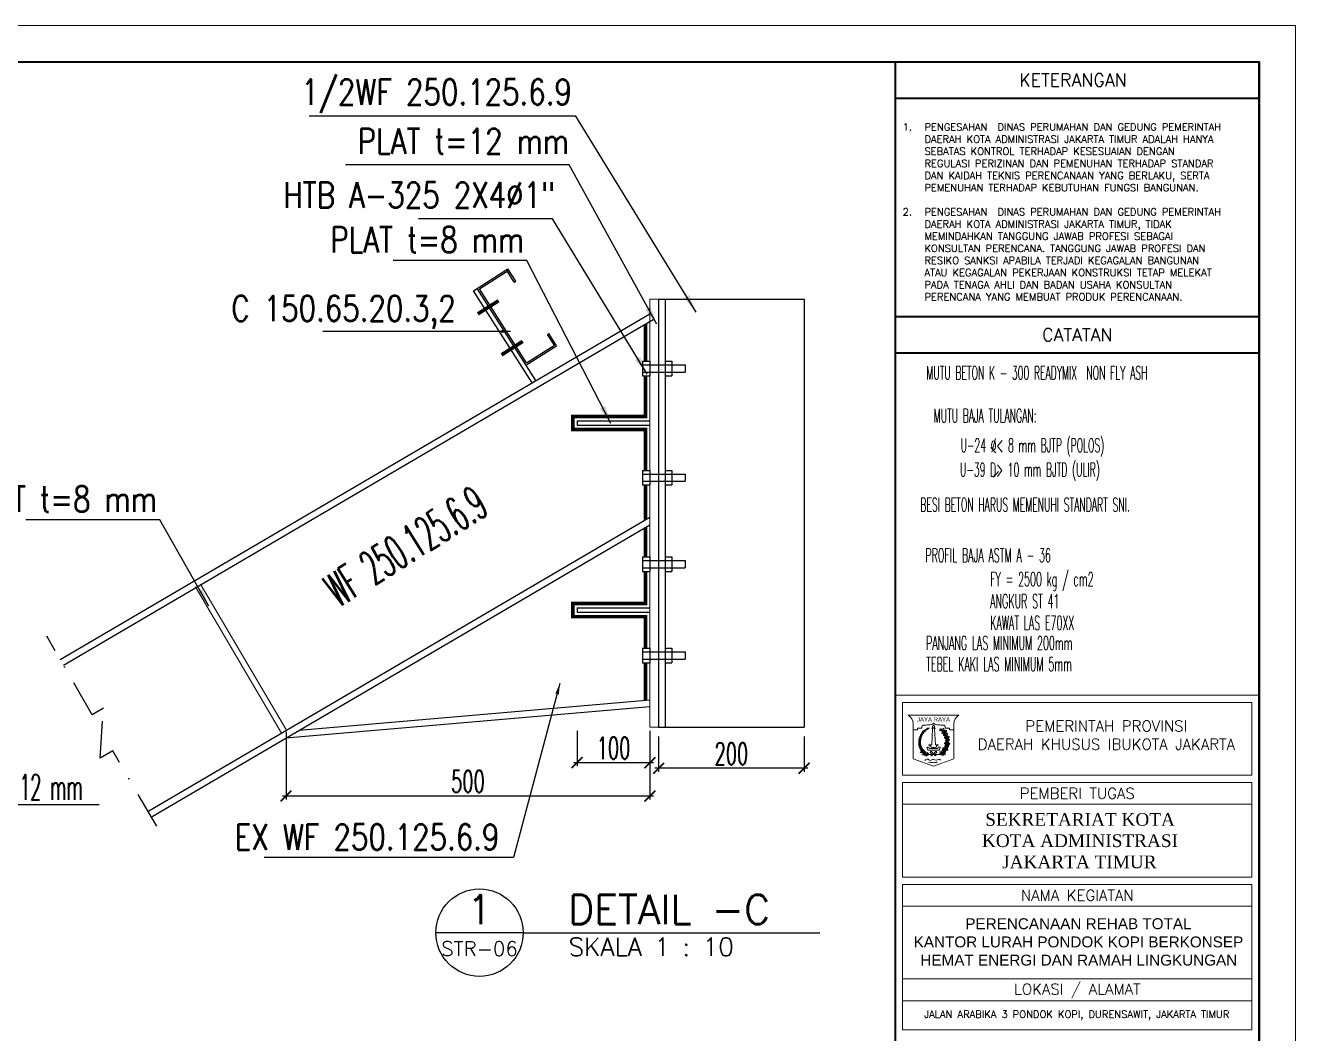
# Model space of a CAD drawing. Header units: inches. Extents: x 266054 to 836293, y -258454 to -102650.
# Drawn here: x 425023 to 442477, y -244784 to -230934 of the extents above; entities that cross this region are included whole.
import ezdxf
from ezdxf.enums import TextEntityAlignment as Align

# ---------------------------------------------------------------- set-up
doc = ezdxf.new("R2010")
doc.units = ezdxf.units.IN
doc.header["$LTSCALE"] = 800
doc.header["$MEASUREMENT"] = 0
doc.linetypes.add('DASHDOT2', pattern=[12.7, 6.35, -3.175, 0, -3.175])
for name, color, linetype in [('01. WF', 3, 'Continuous'), ('04. BAUT', 4, 'Continuous'), ('06. PLAT', 5, 'Continuous'), ('HAT', 8, 'Continuous'), ('LOGO', 7, 'Continuous'), ('TEXT', 4, 'Continuous'), ('WF', 3, 'Continuous')]:
    doc.layers.add(name, color=color, linetype=linetype)
for name, color, linetype, lineweight in [('02. DIM', 251, 'Continuous', 5), ('ars', 11, 'Continuous', 0), ('arsir', 8, 'Continuous', 0), ('BAJA', 3, 'Continuous', 9), ('BESI', 1, 'Continuous', 13), ('GRS KOP', 1, 'Continuous', 35), ('hacht', 8, 'Continuous', 5), ('kop', 7, 'Continuous', 20), ('NOT', 7, 'Continuous', 15)]:
    doc.layers.add(name, color=color, linetype=linetype, lineweight=lineweight)
doc.styles.add('BARU', font='arial.ttf')
doc.styles.add('DICK STYLE 100', font='romans.shx', dxfattribs={"width": 0.6, "height": 300})
doc.styles.add('rm', font='romans.shx', dxfattribs={"width": 0.6, "height": 250})
doc.styles.add('ROMANS', font='romans.shx', dxfattribs={"width": 0.8, "height": 0.25})
doc.styles.add('S', font='SIMPLEX', dxfattribs={"width": 1.1})
doc.styles.get("Standard").update_dxf_attribs({"font": 'romans.shx'})
doc.styles.add('TX BR', font='romans.shx', dxfattribs={"width": 0.5, "height": 350})
doc.dimstyles.new('10', dxfattribs={"dimtxt": 300, "dimasz": 150, "dimexe": 50, "dimexo": 50, "dimgap": 50, "dimtad": 1, "dimdec": 0, "dimlfac": 0.1, "dimrnd": 1, "dimtxsty": 'DICK STYLE 100', "dimblk": 'ARCHTICK', "dimcen": 100, "dimdle": 50, "dimclrd": 18, "dimclre": 18, "dimclrt": 7, "dimadec": 0, "dimazin": 2, "dimtfac": 1, "dimtdec": 0, "dimtix": 1, "dimtmove": 0, "dimatfit": 3, "dimfxl": 0, "dimarcsym": 0})
doc.dimstyles.new('100 A', dxfattribs={"dimtxt": 250, "dimasz": 150, "dimexe": 50, "dimexo": 50, "dimgap": 50, "dimtad": 1, "dimdec": 0, "dimrnd": 1, "dimtxsty": 'DICK STYLE 100', "dimblk": 'ARCHTICK', "dimcen": 100, "dimdle": 50, "dimclrd": 18, "dimclre": 18, "dimclrt": 7, "dimadec": 0, "dimazin": 2, "dimtfac": 1, "dimtdec": 0, "dimtix": 1, "dimtmove": 0, "dimatfit": 3, "dimfxl": 0, "dimarcsym": 0})
doc.dimstyles.new('10A', dxfattribs={"dimtxt": 350, "dimasz": 125, "dimexe": 100, "dimexo": 50, "dimgap": 100, "dimtad": 1, "dimdec": 0, "dimlfac": 0.1, "dimzin": 0, "dimdsep": 46, "dimtxsty": 'TX BR', "dimblk1": 'ARCHTICK', "dimblk2": 'ARCHTICK', "dimsah": 1, "dimcen": 0.09, "dimclrd": 8, "dimclre": 8, "dimclrt": 3, "dimadec": 0, "dimazin": 0, "dimtfac": 1, "dimtdec": 0, "dimtix": 1, "dimtmove": 2, "dimatfit": 3, "dimfxl": 0, "dimtolj": 1, "dimtzin": 0, "dimarcsym": 0})
doc.dimstyles.new('Copy of 100', dxfattribs={"dimtxt": 200, "dimasz": 100, "dimexe": 50, "dimexo": 100, "dimgap": 50, "dimtad": 1, "dimdec": 0, "dimzin": 0, "dimdsep": 46, "dimtxsty": 'rm', "dimblk": 'ARCHTICK', "dimcen": 0.09, "dimclrd": 16, "dimclre": 16, "dimclrt": 7, "dimadec": 0, "dimazin": 0, "dimtfac": 1, "dimtdec": 0, "dimtix": 1, "dimtmove": 2, "dimatfit": 3, "dimfxl": 0, "dimtolj": 1, "dimtzin": 0, "dimarcsym": 0})
doc.dimstyles.get("Standard").update_dxf_attribs({"dimtxt": 0.18, "dimasz": 0.18, "dimexe": 0.18, "dimexo": 0.0625, "dimgap": 0.09, "dimtad": 0, "dimtih": 1, "dimtoh": 1, "dimdec": 4, "dimzin": 0, "dimdsep": 46, "dimtxsty": 'Standard', "dimcen": 0.09, "dimadec": 0, "dimazin": 0, "dimtfac": 1, "dimtdec": 4, "dimtofl": 0, "dimtmove": 0, "dimatfit": 3, "dimfxl": 0, "dimtolj": 1, "dimtzin": 0, "dimarcsym": 0})

# ---------------------------------------------------------------- blocks, each defined once
blk = doc.blocks.new('_ArchTick')
at = {"layer": 'LOGO', "color": 0, "const_width": 0.15}
blk.add_lwpolyline([(-0.5, -0.5), (0.5, 0.5)], dxfattribs=at)
blk = doc.blocks.new('kop')
at = {"layer": 'ars'}
for p, q in [((74.316, 35.599), (74.29, 35.614)), ((74.328, 35.595), (74.333, 35.581)), ((74.373, 35.526), (74.347, 35.541)), ((74.373, 35.526), (74.375, 35.555)), ((74.395, 35.468), (74.406, 35.457)), ((74.408, 35.467), (74.408, 35.452)), ((74.429, 35.366), (74.409, 35.388)), ((74.425, 35.289), (74.43, 35.273)), ((74.429, 35.366), (74.437, 35.394)), ((74.436, 35.304), (74.431, 35.29)), ((74.267, 34.989), (74.296, 34.992)), ((74.332, 35.048), (74.331, 35.078)), ((74.347, 35.066), (74.372, 35.081)), ((74.416, 35.202), (74.401, 35.228)), ((74.416, 35.202), (74.434, 35.225))]:
    blk.add_line(p, q, dxfattribs=at)
for centre, radius, start, end in [((74.072, 35.315), 0.405, 114.0856, 237.6325), ((73.807, 35.589), 0.0488, 133.8416, 198.303), ((73.727, 35.609), 0.0488, 313.8416, 18.303), ((73.831, 35.612), 0.0439, 126.6239, 191.0853), ((73.761, 35.639), 0.0439, 306.6239, 11.0853), ((73.821, 35.575), 0.0439, 74.9043, 139.3657), ((73.799, 35.646), 0.0439, 254.9043, 319.3657), ((73.848, 35.632), 0.0352, 123.961, 188.4223), ((73.794, 35.656), 0.0352, 303.961, 8.4223), ((73.839, 35.603), 0.0352, 72.2414, 136.7027), ((73.824, 35.66), 0.0352, 252.2414, 316.7027), ((73.821, 35.676), 0.0352, 297.7406, 2.2019), ((73.873, 35.647), 0.0352, 117.7406, 182.2019), ((73.86, 35.619), 0.0352, 66.021, 130.4823), ((73.852, 35.677), 0.0352, 246.021, 310.4823), ((73.892, 35.661), 0.0281, 113.4007, 177.862), ((73.852, 35.688), 0.0281, 293.4007, 357.862), ((73.88, 35.64), 0.0281, 61.6811, 126.1424), ((73.877, 35.687), 0.0281, 241.6811, 306.1424), ((73.876, 35.701), 0.0281, 293.4007, 357.862), ((73.915, 35.674), 0.0281, 113.4007, 177.862), ((73.904, 35.653), 0.0281, 61.6811, 126.1424), ((73.901, 35.7), 0.0281, 241.6811, 306.1424), ((73.911, 35.713), 0.0281, 260.9368, 325.3982), ((73.93, 35.669), 0.0281, 80.9368, 145.3982), ((74.279, 35.674), 0.0613, 235.5154, 280.6207), ((74.24, 35.613), 0.0507, 1.4248, 71.624), ((74.383, 35.652), 0.0795, 151.1819, 225.9956), ((74.259, 35.633), 0.0795, 331.1819, 45.9956), ((74.406, 35.596), 0.0507, 162.5946, 232.7938), ((73.61, 35.253), 0.061, 2.2926, 66.7539), ((73.696, 35.312), 0.061, 182.2926, 246.7539), ((73.7, 35.362), 0.061, 172.3995, 236.8608), ((73.607, 35.319), 0.061, 352.3995, 56.8608), ((73.711, 35.414), 0.061, 164.619, 229.0804), ((73.612, 35.384), 0.061, 344.619, 49.0804), ((73.728, 35.316), 0.061, 120.6799, 185.1412), ((73.636, 35.364), 0.061, 300.6799, 5.1412), ((73.717, 35.456), 0.0488, 158.8649, 223.3262), ((73.73, 35.271), 0.061, 130.573, 195.0343), ((73.647, 35.424), 0.061, 292.8994, 357.3608), ((73.732, 35.365), 0.061, 112.8994, 177.3608), ((73.632, 35.302), 0.061, 310.573, 15.0343), ((73.636, 35.44), 0.0488, 338.8649, 43.3262), ((73.738, 35.23), 0.061, 140.9432, 205.4045), ((73.667, 35.469), 0.0488, 287.1453, 351.6066), ((73.73, 35.415), 0.0488, 107.1453, 171.6066), ((73.635, 35.243), 0.061, 320.9432, 25.4045), ((73.736, 35.493), 0.0488, 150.2996, 214.761), ((73.654, 35.489), 0.0488, 330.2996, 34.761), ((73.743, 35.451), 0.0488, 98.58, 163.0414), ((73.689, 35.513), 0.0488, 278.58, 343.0414), ((73.756, 35.528), 0.0488, 145.7989, 210.2603), ((73.673, 35.531), 0.0488, 325.7989, 30.2603), ((73.71, 35.552), 0.0488, 274.0793, 338.5407), ((73.759, 35.485), 0.0488, 94.0793, 158.5407), ((73.78, 35.56), 0.0488, 139.3679, 203.8292), ((73.698, 35.572), 0.0488, 319.3679, 23.8292), ((73.778, 35.517), 0.0488, 87.6483, 152.1096), ((73.737, 35.589), 0.0488, 267.6483, 332.1096), ((73.801, 35.547), 0.0488, 82.122, 146.5834), ((73.767, 35.622), 0.0488, 262.122, 326.5834), ((74.027, 35.315), 0.405, 302.3675, 44.4851), ((74.336, 35.601), 0.0613, 235.5154, 280.6207), ((74.296, 35.54), 0.0507, 1.4248, 71.624), ((74.32, 35.44), 0.0795, 20.9123, 95.7261), ((74.387, 35.547), 0.0795, 200.9123, 275.7261), ((74.422, 35.286), 0.0613, 205.6201, 250.7254), ((74.417, 35.449), 0.0613, 217.2288, 262.3342), ((74.333, 35.6), 0.0613, 313.598, 358.7033), ((74.458, 35.361), 0.0795, 171.1641, 245.9779), ((74.347, 35.301), 0.0795, 351.1641, 65.9779), ((74.361, 35.403), 0.0507, 343.1383, 53.3375), ((74.357, 35.252), 0.0507, 331.5296, 41.7288), ((74.479, 35.504), 0.0795, 133.1999, 208.0136), ((74.354, 35.525), 0.0795, 313.1999, 28.0136), ((74.476, 35.427), 0.0507, 150.0679, 220.2671), ((74.483, 35.241), 0.0507, 128.2781, 198.4773), ((74.405, 35.377), 0.0795, 293.3027, 8.1164), ((74.515, 35.315), 0.0795, 113.3027, 188.1164), ((74.406, 35.447), 0.0613, 301.0712, 346.1766), ((73.623, 35.191), 0.061, 12.6628, 77.1241), ((73.696, 35.264), 0.061, 192.6628, 257.1241), ((73.702, 35.225), 0.061, 200.2151, 264.6765), ((73.639, 35.143), 0.061, 20.2151, 84.6765), ((73.715, 35.183), 0.061, 206.1601, 270.6214), ((73.661, 35.095), 0.061, 26.1601, 90.6214), ((73.736, 35.145), 0.061, 208.508, 272.9693), ((73.685, 35.055), 0.061, 28.508, 92.9693), ((73.751, 35.19), 0.061, 140.9432, 205.4045), ((73.649, 35.203), 0.061, 320.9432, 25.4045), ((73.716, 35.015), 0.061, 40.0311, 104.4924), ((73.747, 35.113), 0.061, 220.0311, 284.4924), ((73.768, 35.153), 0.061, 146.9028, 211.3642), ((73.665, 35.155), 0.061, 326.9028, 31.3642), ((73.75, 34.978), 0.061, 49.2006, 113.662), ((73.766, 35.08), 0.061, 229.2006, 293.662), ((73.791, 35.115), 0.061, 146.6953, 211.1566), ((73.688, 35.117), 0.061, 326.6953, 31.1566), ((73.816, 35.084), 0.061, 144.8635, 209.3249), ((73.713, 35.089), 0.061, 324.8635, 29.3249), ((73.785, 34.949), 0.061, 44.4223, 108.8836), ((73.809, 35.049), 0.061, 224.4223, 288.8836), ((73.844, 35.054), 0.061, 144.4903, 208.9516), ((73.741, 35.059), 0.061, 324.4903, 28.9516), ((73.875, 35.031), 0.061, 156.1803, 220.6416), ((73.773, 35.016), 0.061, 336.1803, 40.6416), ((74.361, 35.052), 0.0795, 137.1076, 211.9214), ((74.235, 35.064), 0.0795, 317.1076, 31.9214), ((74.342, 34.969), 0.0507, 83.4432, 153.6424), ((74.332, 35.042), 0.0613, 234.4466, 279.5519), ((74.364, 34.993), 0.0612, 69.8962, 144.7099), ((74.335, 35.085), 0.0612, 249.8962, 324.7099), ((74.377, 35.119), 0.0613, 176.9872, 222.0926), ((74.304, 35.12), 0.0507, 302.8967, 13.0959), ((74.439, 35.186), 0.0795, 153.0891, 227.9029), ((74.314, 35.163), 0.0795, 333.0891, 47.9029), ((74.423, 35.078), 0.0507, 106.5818, 176.781), ((74.386, 35.141), 0.0613, 257.5851, 302.6905), ((74.396, 35.228), 0.0795, 271.02, 345.8338), ((74.475, 35.129), 0.0795, 91.02, 165.8338), ((74.425, 35.285), 0.0613, 279.2815, 324.3868)]:
    blk.add_arc(centre, radius, start, end, dxfattribs=at)
at = {"layer": 'ars', "color": 11}
for centre, radius, start, end in [((74.285, 34.995), 0.0613, 158.8696, 203.9749), ((74.216, 35.02), 0.0507, 284.779, 354.9783), ((74.235, 34.986), 0.016, 270, 302.3675)]:
    blk.add_arc(centre, radius, start, end, dxfattribs=at)
at = {"layer": 'ars'}
for points, start_tangent, end_tangent in [([(74.256, 35.651), (74.261, 35.634), (74.244, 35.624), (74.224, 35.623), (74.22, 35.64), (74.234, 35.661), (74.239, 35.672), (74.256, 35.663), (74.256, 35.651)], (0.714442, -0.699695), (0.714442, -0.699695)), ([(74.365, 35.605), (74.376, 35.591), (74.394, 35.598), (74.407, 35.615), (74.395, 35.627), (74.37, 35.629), (74.358, 35.631), (74.356, 35.612), (74.365, 35.605)], (0.149901, -0.988701), (0.149901, -0.988701)), ([(74.313, 35.578), (74.318, 35.561), (74.301, 35.551), (74.281, 35.55), (74.277, 35.567), (74.29, 35.588), (74.296, 35.599), (74.312, 35.589), (74.313, 35.578)], (0.714442, -0.699695), (0.714442, -0.699695)), ([(74.388, 35.435), (74.388, 35.416), (74.369, 35.412), (74.349, 35.418), (74.351, 35.435), (74.37, 35.451), (74.378, 35.459), (74.391, 35.445), (74.388, 35.435)], (0.458819, -0.88853), (0.458819, -0.88853)), ([(74.39, 35.277), (74.386, 35.26), (74.366, 35.259), (74.348, 35.269), (74.353, 35.285), (74.375, 35.297), (74.385, 35.303), (74.395, 35.287), (74.39, 35.277)], (0.270637, -0.962681), (0.270637, -0.962681)), ([(74.438, 35.445), (74.446, 35.429), (74.465, 35.432), (74.481, 35.445), (74.473, 35.46), (74.449, 35.467), (74.438, 35.472), (74.431, 35.453), (74.438, 35.445)], (-0.068112, -0.997678), (-0.068112, -0.997678)), ([(74.454, 35.272), (74.455, 35.253), (74.474, 35.25), (74.494, 35.256), (74.492, 35.273), (74.472, 35.288), (74.463, 35.297), (74.451, 35.282), (74.454, 35.272)], (-0.433585, -0.901113), (-0.433585, -0.901113)), ([(74.257, 35.013), (74.242, 35.004), (74.228, 35.018), (74.222, 35.037), (74.238, 35.045), (74.261, 35.037), (74.273, 35.034), (74.268, 35.016), (74.257, 35.013)], (-0.515761, -0.856733), (-0.515761, -0.856733)), ([(74.345, 35.127), (74.333, 35.113), (74.316, 35.122), (74.305, 35.139), (74.317, 35.151), (74.342, 35.151), (74.354, 35.152), (74.355, 35.133), (74.345, 35.127)], (-0.223771, -0.974642), (-0.223771, -0.974642)), ([(74.343, 35.011), (74.331, 34.997), (74.342, 34.981), (74.36, 34.972), (74.371, 34.985), (74.367, 35.01), (74.367, 35.022), (74.348, 35.021), (74.343, 35.011)], (-0.942817, -0.33331), (-0.942817, -0.33331)), ([(74.408, 35.117), (74.403, 35.1), (74.419, 35.089), (74.439, 35.088), (74.443, 35.104), (74.431, 35.126), (74.426, 35.137), (74.409, 35.128), (74.408, 35.117)], (-0.735998, -0.676983), (-0.735998, -0.676983))]:
    blk.add_spline(points, degree=3, dxfattribs=dict(at, start_tangent=start_tangent, end_tangent=end_tangent))
for points in [[(74.24, 34.97), (74.265, 34.975), (74.316, 34.973), (74.354, 34.955)], [(74.24, 34.97), (74.263, 34.959), (74.313, 34.947), (74.354, 34.955)]]:
    blk.add_spline(points, degree=3, dxfattribs=at)
at = {"layer": 'GRS KOP'}
for p, q in [((73, 1), (73, 54)), ((83, 1), (83, 54)), ((73, 53), (83, 53)), ((73, 47), (83, 47)), ((73, 46), (83, 46))]:
    blk.add_line(p, q, dxfattribs=at)
blk.add_lwpolyline([(1, 54), (83, 54), (83, 1), (1, 1)], close=True, dxfattribs=at)
at = {"layer": 'kop', "color": 7}
for p, q in [((84, 55), (0, 55)), ((84, 55), (84, 0)), ((84, 55), (84, 0)), ((73.999, 35.69), (74.099, 35.69)), ((74.019, 35.67), (73.999, 35.23)), ((74.029, 35.698), (74.069, 35.698)), ((74.079, 35.67), (74.099, 35.23)), ((73.869, 35.17), (73.919, 35.17)), ((73.869, 35.17), (73.889, 35.09)), ((73.889, 35.09), (74.209, 35.09)), ((73.919, 35.23), (73.919, 35.228)), ((73.919, 35.23), (73.999, 35.23)), ((73.919, 35.228), (73.924, 35.228)), ((73.919, 35.17), (73.929, 35.13)), ((73.929, 35.13), (74.17, 35.13)), ((73.989, 35.15), (74.029, 35.15)), ((74.069, 35.15), (74.109, 35.15)), ((74.099, 35.23), (74.18, 35.23)), ((74.17, 35.13), (74.18, 35.17)), ((74.175, 35.228), (74.18, 35.228)), ((74.18, 35.23), (74.18, 35.228)), ((74.18, 35.17), (74.229, 35.17)), ((74.209, 35.09), (74.229, 35.17))]:
    blk.add_line(p, q, dxfattribs=at)
at = {"layer": 'kop'}
for p, q in [((83, 36.6), (73, 36.6)), ((73.2, 34.4), (73.2, 36.4)), ((82.8, 36.4), (73.2, 36.4)), ((82.8, 34.4), (82.8, 36.4)), ((82.8, 34.4), (73.2, 34.4)), ((73.2, 31.6), (73.2, 34.2)), ((82.8, 34.2), (73.2, 34.2)), ((82.8, 31.6), (82.8, 34.2)), ((82.8, 33.6), (73.2, 33.6)), ((82.8, 31.6), (73.2, 31.6)), ((73.2, 27.4), (73.2, 31.4)), ((82.8, 31.4), (73.2, 31.4)), ((82.8, 27.4), (82.8, 31.4)), ((82.8, 30.8), (73.2, 30.8)), ((82.8, 28.8), (73.2, 28.8)), ((82.8, 28.2), (73.2, 28.2)), ((82.8, 27.4), (73.2, 27.4))]:
    blk.add_line(p, q, dxfattribs=at)
at = {"layer": 'kop', "color": 5}
for p, q in [((74.749, 36.05), (73.35, 36.05)), ((73.489, 35.81), (73.489, 34.85)), ((73.489, 35.65), (73.609, 35.65)), ((73.609, 35.69), (73.609, 35.65)), ((73.609, 35.69), (73.729, 35.69)), ((73.729, 35.73), (73.729, 35.69)), ((74.369, 35.73), (74.369, 35.69)), ((74.489, 35.69), (74.369, 35.69)), ((74.489, 35.69), (74.489, 35.65)), ((74.609, 35.65), (74.489, 35.65)), ((74.609, 35.81), (74.609, 34.85)), ((74.019, 34.95), (73.965, 35.022)), ((74.049, 34.986), (73.997, 35.046)), ((74.019, 34.95), (74.004, 34.93)), ((74.049, 34.986), (74.101, 35.046)), ((74.079, 34.95), (74.133, 35.022)), ((74.079, 34.95), (74.094, 34.93)), ((73.489, 34.85), (74.049, 34.65)), ((74.049, 34.65), (74.609, 34.85))]:
    blk.add_line(p, q, dxfattribs=at)
at = {"layer": 'kop', "color": 7}
for points in [[(74.029, 35.698), (74.027, 35.701), (74.025, 35.704), (74.024, 35.707), (74.023, 35.71), (74.022, 35.713), (74.021, 35.715), (74.021, 35.718), (74.02, 35.72), (74.02, 35.723), (74.02, 35.725), (74.02, 35.728), (74.02, 35.731), (74.021, 35.733), (74.021, 35.736), (74.022, 35.738), (74.023, 35.741), (74.025, 35.743), (74.026, 35.746), (74.028, 35.749), (74.031, 35.753), (74.034, 35.758), (74.038, 35.763), (74.043, 35.77), (74.049, 35.778)], [(74.069, 35.698), (74.072, 35.701), (74.074, 35.704), (74.075, 35.707), (74.076, 35.71), (74.077, 35.713), (74.078, 35.715), (74.078, 35.718), (74.079, 35.72), (74.079, 35.723), (74.079, 35.725), (74.079, 35.728), (74.079, 35.731), (74.078, 35.733), (74.077, 35.736), (74.077, 35.738), (74.076, 35.741), (74.074, 35.743), (74.073, 35.746), (74.071, 35.749), (74.068, 35.753), (74.065, 35.758), (74.061, 35.763), (74.056, 35.77), (74.049, 35.778)]]:
    blk.add_lwpolyline(points, dxfattribs=at)
at = {"layer": 'kop', "color": 1}
blk.add_lwpolyline([(73.864, 34.97), (74.235, 34.97)], close=True, dxfattribs=at)
at = {"layer": 'kop', "color": 5}
for points in [[(74.004, 34.97), (73.974, 34.93)], [(74.094, 34.97), (74.124, 34.93)]]:
    blk.add_lwpolyline(points, dxfattribs=at)
for centre, radius, start, end in [((73.214, 35.81), 0.276, 0, 60.5129), ((74.885, 35.81), 0.276, 119.4871, 180), ((73.769, 35.73), 0.04, 90, 180), ((74.329, 35.73), 0.04, 0, 90), ((73.981, 35.034), 0.02, 36.8699, 216.8699), ((74.117, 35.034), 0.02, 323.1301, 143.1301)]:
    blk.add_arc(centre, radius, start, end, dxfattribs=at)
at = {"layer": 'kop', "color": 7}
for centre, radius, start, end in [((73.992, 35.663), 0.0283, 15, 75), ((74.107, 35.663), 0.0283, 105, 165), ((73.874, 35.119), 0.12, 15, 65.3894), ((74.049, 35.15), 0.02, 0, 180), ((74.225, 35.119), 0.12, 114.6106, 165)]:
    blk.add_arc(centre, radius, start, end, dxfattribs=at)
at = {"layer": 'kop', "color": 1}
blk.add_arc((73.864, 34.986), 0.016, 237.6325, 270, dxfattribs=at)
at = {"layer": 'kop', "color": 5}
for points in [[(74.049, 35.83), (74.026, 35.807), (73.995, 35.793), (73.915, 35.782), (73.841, 35.777), (73.769, 35.77)], [(74.049, 35.83), (74.073, 35.807), (74.104, 35.793), (74.184, 35.782), (74.258, 35.777), (74.329, 35.77)], [(73.817, 34.99), (73.8, 34.984), (73.769, 34.992), (73.719, 35.01), (73.685, 35.041)], [(73.833, 34.971), (73.81, 34.967), (73.791, 34.959), (73.758, 34.956), (73.727, 34.964)], [(73.876, 34.965), (73.861, 34.956), (73.828, 34.952), (73.8, 34.952), (73.786, 34.948)], [(73.919, 34.97), (73.899, 34.959), (73.887, 34.947), (73.846, 34.932), (73.828, 34.937)], [(73.907, 34.984), (73.879, 34.986), (73.865, 34.993), (73.845, 34.993)], [(73.919, 34.97), (73.906, 34.996), (73.879, 35.02), (73.876, 35.031)], [(73.809, 34.807), (73.883, 34.844), (73.957, 34.807), (74.044, 34.833), (74.12, 34.809), (74.194, 34.83), (74.244, 34.817)], [(73.914, 34.747), (73.954, 34.759), (73.999, 34.744), (74.049, 34.753), (74.094, 34.744), (74.126, 34.758), (74.151, 34.749)]]:
    blk.add_spline(points, degree=3, dxfattribs=at)
at = {"layer": 'TEXT'}
for p, q in [((75.623, 43.403), (75.76, 43.254)), ((75.835, 42.745), (75.7, 42.589))]:
    blk.add_line(p, q, dxfattribs=at)
at = {"layer": 'kop'}
for s, height, p in [('KETERANGAN ', 0.35, (78, 53.5)), ('CATATAN', 0.35, (78, 46.5)), ('PEMERINTAH PROVINSI', 0.29998, (78.8, 35.75)), ('DAERAH KHUSUS IBUKOTA JAKARTA', 0.29998, (78.8, 35.25)), ('PEMBERI TUGAS', 0.3, (78, 33.9)), ('NAMA KEGIATAN', 0.3, (78, 31.1)), ('LOKASI / ALAMAT', 0.3, (78, 28.5)), ('JALAN ARABIKA 3 PONDOK KOPI, DURENSAWIT, JAKARTA TIMUR', 0.2, (77.986, 27.8))]:
    blk.add_text(s, height=height, dxfattribs=at).set_placement(p, align=Align.MIDDLE)
at = {"layer": 'kop', "color": 5, "style": 'BARU', "width": 0.9}
blk.add_text('JAYA RAYA', height=0.12, dxfattribs=at).set_placement((74.049, 35.93), align=Align.MIDDLE)
at = {"layer": 'kop', "insert": (73.2, 49.875), "char_height": 0.2, "width": 9.6, "attachment_point": 4}
blk.add_mtext('\\pi-0.6,l0.6,t0.6;1.^IPENGESAHAN  DINAS PERUMAHAN DAN GEDUNG PEMERINTAH DAERAH KOTA ADMINISTRASI JAKARTA TIMUR ADALAH HANYA SEBATAS KONTROL TERHADAP KESESUAIAN DENGAN REGULASI PERIZINAN DAN PEMENUHAN TERHADAP STANDAR DAN KAIDAH TEKNIS PERENCANAAN YANG BERLAKU, SERTA PEMENUHAN TERHADAP KEBUTUHAN FUNGSI BANGUNAN.\\P\\P2.^IPENGESAHAN  DINAS PERUMAHAN DAN GEDUNG PEMERINTAH DAERAH KOTA ADMINISTRASI JAKARTA TIMUR, TIDAK MEMINDAHKAN TANGGUNG JAWAB PROFESI SEBAGAI KONSULTAN PERENCANA. TANGGUNG JAWAB PROFESI DAN RESIKO SANKSI APABILA TERJADI KEGAGALAN BANGUNAN ATAU KEGAGALAN PEKERJAAN KONSTRUKSI TETAP MELEKAT PADA TENAGA AHLI DAN BADAN USAHA KONSULTAN PERENCANA YANG MEMBUAT PRODUK PERENCANAAN.', dxfattribs=at)
at = {"layer": 'kop', "attachment_point": 1, "style": 'BARU'}
for s, width, insert, char_height in [('\\pi1.4375;{\\fRomantic|b0|i0|c2|p2;SEKRETARIAT KOTA\\P\\pi1.3461;KOTA ADMINISTRASI\\P\\pi1.9027;JAKARTA TIMUR}', 7.94943, (74.033, 33.359), 0.35), ('\\pi1.4591;PERENCANAAN REHAB TOTAL\\P\\pi0.039313;KANTOR LURAH PONDOK KOPI BERKONSEP\\P\\pi0.2239;HEMAT ENERGI DAN RAMAH LINGKUNGAN', 9.08886, (73.464, 30.469), 0.3)]:
    blk.add_mtext_dynamic_manual_height_columns(s, width=width, gutter_width=1.5, heights=[0], dxfattribs=dict(at, insert=insert, char_height=char_height))
at = {"layer": 'kop', "style": 'BARU', "flags": 4}
for p, height in [((73.8, 5.4), 0.35), ((80.303, 5.382), 0.25), ((73.8, 4.9), 0.35), ((80.303, 4.882), 0.25), ((73.8, 4.4), 0.35), ((80.303, 4.382), 0.25)]:
    blk.add_attdef('-', p, '', height=height, dxfattribs=at)
at = {"layer": 'kop', "flags": 4}
for tag, p in [('AR-00', (78.057, 2.648)), ('00', (81.238, 2.647))]:
    blk.add_attdef(tag, text='', height=0.35, dxfattribs=at).set_placement(p, align=Align.MIDDLE)
at = {"layer": 'TEXT', "style": 'ROMANS', "width": 0.5}
for s, height, p in [('MUTU BETON K - 300 READYMIX  NON FLY ASH', 0.37163, (73.854, 45.268)), (' BESI BETON HARUS MEMENUHI STANDART SNI.', 0.37163, (73.56, 41.646)), ('PROFIL BAJA ASTM A - 36 ', 0.38138, (73.826, 40.251)), ('FY = 2500 kg / cm2', 0.38138, (75.607, 39.592)), ('ANGKUR ST 41', 0.38138, (75.607, 38.99)), ('KAWAT LAS E70XX', 0.38138, (75.607, 38.393)), ('PANJANG LAS MINIMUM 200mm', 0.38138, (73.845, 37.84)), ('TEBEL KAKI LAS MINIMUM 5mm', 0.38138, (73.845, 37.26))]:
    blk.add_text(s, height=height, dxfattribs=at).set_placement(p)
for s, p in [('MUTU BAJA TULANGAN:', (75.47, 44.278)), ('U-24 %%C< 8 mm BJTP (POLOS)', (76.767, 43.437)), ('U-39 D> 10 mm BJTD (ULIR)', (76.699, 42.77))]:
    blk.add_text(s, height=0.37163, dxfattribs=at).set_placement(p, align=Align.MIDDLE)
blk = doc.blocks.new('*D215')
at = {"layer": 'arsir', "color": 18, "lineweight": -2}
for p, q in [((432604, -240625), (432604, -241112)), ((433604, -240625), (433604, -241112)), ((432554, -241062), (433654, -241062))]:
    blk.add_line(p, q, dxfattribs=at)
at = {"layer": 'Defpoints', "color": 0}
for p in [(432604, -240575), (433604, -240575), (433604, -241062)]:
    blk.add_point(p, dxfattribs=at)
at = {"layer": 'arsir', "color": 18, "lineweight": -2, "xscale": 150, "yscale": 150, "zscale": 150, "rotation": 180}
blk.add_blockref('_ArchTick', (432604, -241062), dxfattribs=at)
at = {"layer": 'arsir', "color": 18, "lineweight": -2, "xscale": 150, "yscale": 150, "zscale": 150}
blk.add_blockref('_ArchTick', (433604, -241062), dxfattribs=at)
at = {"layer": 'arsir', "color": 7, "insert": (433104, -240862), "char_height": 300, "attachment_point": 5, "style": 'DICK STYLE 100'}
blk.add_mtext('100', dxfattribs=at)
blk = doc.blocks.new('*D216')
at = {"layer": 'arsir', "color": 18, "lineweight": -2}
for p, q in [((428604, -240638), (428604, -241570)), ((433604, -240638), (433604, -241570)), ((428554, -241520), (433654, -241520))]:
    blk.add_line(p, q, dxfattribs=at)
at = {"layer": 'Defpoints', "color": 0}
for p in [(428604, -240588), (433604, -240588), (433604, -241520)]:
    blk.add_point(p, dxfattribs=at)
at = {"layer": 'arsir', "color": 18, "lineweight": -2, "xscale": 150, "yscale": 150, "zscale": 150, "rotation": 180}
blk.add_blockref('_ArchTick', (428604, -241520), dxfattribs=at)
at = {"layer": 'arsir', "color": 18, "lineweight": -2, "xscale": 150, "yscale": 150, "zscale": 150}
blk.add_blockref('_ArchTick', (433604, -241520), dxfattribs=at)
at = {"layer": 'arsir', "color": 7, "insert": (431104, -241320), "char_height": 300, "attachment_point": 5, "style": 'DICK STYLE 100'}
blk.add_mtext('500', dxfattribs=at)
blk = doc.blocks.new('A$C47F01BF2')
at = {"layer": '01. WF'}
for p, q in [((-1263773.1, 425990.7), (-1263773.9, 425840.7)), ((-1263767.1, 425990.7), (-1263773.1, 425990.7)), ((-1263767.1, 425990.7), (-1263767.9, 425840.6)), ((-1263823.2, 425965.9), (-1263823.3, 425945.9)), ((-1263773.2, 425965.7), (-1263823.2, 425965.9)), ((-1263775.6, 425963.4), (-1263821, 425963.6)), ((-1263821, 425963.6), (-1263821, 425945.9)), ((-1263775.6, 425963.4), (-1263776.2, 425843)), ((-1263821, 425945.9), (-1263823.3, 425945.9)), ((-1263823.8, 425860.9), (-1263823.9, 425840.9)), ((-1263821.5, 425860.9), (-1263823.8, 425860.9)), ((-1263821.5, 425860.9), (-1263821.6, 425840.9)), ((-1263776.2, 425843), (-1263823.9, 425843.2)), ((-1263767.9, 425840.6), (-1263823.9, 425840.9))]:
    blk.add_line(p, q, dxfattribs=at)
at = {"layer": '01. WF', "const_width": 5}
for points in [[(-1263752.7, 425935.6), (-1263787.2, 425935.7)], [(-1263755.8, 425870.6), (-1263789.5, 425870.8)]]:
    blk.add_lwpolyline(points, dxfattribs=at)
blk = doc.blocks.new('*D217')
at = {"layer": 'arsir', "color": 18, "lineweight": -2}
for p, q in [((433724, -240702), (433724, -241190)), ((435724, -240702), (435724, -241190)), ((435774, -241140), (433674, -241140))]:
    blk.add_line(p, q, dxfattribs=at)
at = {"layer": 'Defpoints', "color": 0}
for p in [(433724, -240652), (435724, -240652), (433724, -241140)]:
    blk.add_point(p, dxfattribs=at)
at = {"layer": 'arsir', "color": 18, "lineweight": -2, "xscale": 150, "yscale": 150, "zscale": 150, "rotation": 180}
blk.add_blockref('_ArchTick', (433724, -241140), dxfattribs=at)
at = {"layer": 'arsir', "color": 18, "lineweight": -2, "xscale": 150, "yscale": 150, "zscale": 150}
blk.add_blockref('_ArchTick', (435724, -241140), dxfattribs=at)
at = {"layer": 'arsir', "color": 7, "insert": (434724, -240940), "char_height": 300, "attachment_point": 5, "style": 'DICK STYLE 100'}
blk.add_mtext('200', dxfattribs=at)
blk = doc.blocks.new('Ndtpd')
at = {"lineweight": -3}
blk.add_line((0.747, 0), (-0.747, 0), dxfattribs=at)
blk.add_circle((0, 0), 0.747, dxfattribs=at)
at = {"color": 10, "lineweight": -3, "style": 'S', "width": 1.1, "flags": 4}
blk.add_attdef('NO', text='', height=0.5, dxfattribs=at).set_placement((0, 0.148), align=Align.CENTER)
blk.add_attdef('NDTPD', (1.516, 0.148), '', height=0.5, dxfattribs=at)
at = {"color": 5, "lineweight": -3, "style": 'S', "width": 1.1, "flags": 4}
blk.add_attdef('NOLBR', text='', height=0.3, dxfattribs=at).set_placement((0, -0.398), align=Align.CENTER)
blk.add_attdef('SKALA', (1.523, -0.398), '', height=0.3, dxfattribs=at)

msp = doc.modelspace()

# ---------------------------------------------------------------- linework, layer by layer
at = {"layer": '02. DIM', "const_width": 50}
for points in [[(433543.6, -235036.3), (433543.6, -235546.8)], [(433543.6, -235746.8), (433543.6, -236306.8), (432543.6, -236306.8), (432543.6, -236486.8), (433543.6, -236486.8), (433543.6, -237046.8)], [(433543.6, -237725.6), (433543.6, -237246.8)], [(433543.6, -237830), (433543.6, -238236.6)], [(433543.6, -238436.6), (433543.6, -238876.6), (432543.6, -238876.6), (432543.6, -239056.6), (433543.6, -239056.6), (433543.6, -239491.6)], [(433543.6, -240209.6), (433543.6, -239691.6)]]:
    msp.add_lwpolyline(points, dxfattribs=at)
at = {"layer": '04. BAUT'}
for p, q in [((433503.6, -235546.8), (433503.6, -235746.8)), ((433503.6, -235546.8), (433603.6, -235546.8)), ((433503.6, -235596.8), (434087.6, -235596.8)), ((433603.6, -235546.8), (433603.6, -235746.8)), ((433813.6, -235546.8), (433813.6, -235746.8)), ((433813.6, -235546.8), (433903.6, -235546.8)), ((433903.6, -235546.8), (433903.6, -235746.8)), ((434087.6, -235596.8), (434087.6, -235696.8)), ((433503.6, -235696.8), (434087.6, -235696.8)), ((433503.6, -235746.8), (433603.6, -235746.8)), ((433813.6, -235746.8), (433903.6, -235746.8)), ((433503.6, -237046.8), (433503.6, -237246.8)), ((433503.6, -237046.8), (433603.6, -237046.8)), ((433503.6, -237096.8), (434087.6, -237096.8)), ((433503.6, -237196.8), (434087.6, -237196.8)), ((433603.6, -237046.8), (433603.6, -237246.8)), ((433813.6, -237046.8), (433813.6, -237246.8)), ((433813.6, -237046.8), (433903.6, -237046.8)), ((433903.6, -237046.8), (433903.6, -237246.8)), ((434087.6, -237096.8), (434087.6, -237196.8)), ((433503.6, -237246.8), (433603.6, -237246.8)), ((433813.6, -237246.8), (433903.6, -237246.8)), ((433503.6, -238236.6), (433503.6, -238436.6)), ((433503.6, -238236.6), (433603.6, -238236.6)), ((433603.6, -238236.6), (433603.6, -238436.6)), ((433813.6, -238236.6), (433813.6, -238436.6)), ((433813.6, -238236.6), (433903.6, -238236.6)), ((433903.6, -238236.6), (433903.6, -238436.6)), ((433503.6, -238286.6), (434087.6, -238286.6)), ((433503.6, -238386.6), (434087.6, -238386.6)), ((434087.6, -238286.6), (434087.6, -238386.6)), ((433503.6, -238436.6), (433603.6, -238436.6)), ((433813.6, -238436.6), (433903.6, -238436.6)), ((433503.6, -239491.6), (433503.6, -239691.6)), ((433503.6, -239491.6), (433603.6, -239491.6)), ((433503.6, -239541.6), (434087.6, -239541.6)), ((433503.6, -239641.6), (434087.6, -239641.6)), ((433603.6, -239491.6), (433603.6, -239691.6)), ((433813.6, -239491.6), (433813.6, -239691.6)), ((433813.6, -239491.6), (433903.6, -239491.6)), ((433903.6, -239491.6), (433903.6, -239691.6)), ((434087.6, -239541.6), (434087.6, -239641.6)), ((433503.6, -239691.6), (433603.6, -239691.6)), ((433813.6, -239691.6), (433903.6, -239691.6))]:
    msp.add_line(p, q, dxfattribs=at)
at = {"layer": '06. PLAT'}
for p, q in [((432603.6, -236366.8), (432603.6, -236426.8)), ((432603.6, -236366.8), (433603.6, -236366.8)), ((432603.6, -236426.8), (433603.6, -236426.8)), ((432603.6, -238936.6), (432603.6, -238996.6)), ((432603.6, -238936.6), (433603.6, -238936.6)), ((432603.6, -238996.6), (433603.6, -238996.6))]:
    msp.add_line(p, q, dxfattribs=at)
at = {"layer": 'BESI'}
for p, q in [((433723.6, -234696.8), (433603.6, -234696.8)), ((433603.6, -234696.8), (433603.6, -240574.9)), ((433723.6, -234696.8), (433723.6, -240574.9)), ((428541.1, -240658.3), (427361.5, -238649)), ((428610.2, -240617.8), (427430.5, -238608.5)), ((433603.6, -240574.9), (433723.6, -240574.9))]:
    msp.add_line(p, q, dxfattribs=at)
at = {"layer": 'HAT', "linetype": 'DASHDOT2', "ltscale": 0.1}
for p, q in [((425939.9, -240407.2), (425316.3, -239326.2)), ((426093.8, -240315.8), (425939.9, -240407.2)), ((426049.7, -240999.6), (426093.8, -240315.8)), ((426224.6, -240900.3), (426049.7, -240999.6)), ((426828.8, -241936.3), (426224.6, -240900.3))]:
    msp.add_line(p, q, dxfattribs=at)
at = {"layer": 'NOT', "lineweight": -3}
msp.add_line((431863.2, -243397.8), (435937.9, -243397.8), dxfattribs=at)
at = {"layer": 'WF'}
for p, q in [((433723.6, -234696.8), (433723.6, -240574.9)), ((433723.6, -234696.8), (435723.6, -234696.8)), ((433813.6, -234696.8), (433813.6, -240574.9)), ((435723.6, -234696.8), (435723.6, -240574.9)), ((425501.3, -239646.8), (433603.6, -234896.8)), ((425546.8, -239724.4), (433649.1, -234974.5)), ((426720.1, -241725.9), (433603.6, -237690.5)), ((426765.6, -241803.5), (433603.6, -237794.8)), ((433603.6, -240294.8), (428603.6, -240726)), ((433603.6, -240204.4), (428784.3, -240620.1)), ((433723.6, -240574.9), (435723.6, -240574.9))]:
    msp.add_line(p, q, dxfattribs=at)

# ---------------------------------------------------------------- block references
at = {"layer": 'HAT', "xscale": 10.00000000376453, "yscale": 10, "zscale": 10, "rotation": 212.7109619576638}
msp.add_blockref('A$C47F01BF2', (-12503505, -3480943.2), dxfattribs=at)
at = {"layer": 'kop', "xscale": 500, "yscale": 500, "zscale": 500}
msp.add_blockref('kop', (400477.2, -258434.2), dxfattribs=at)
at = {"layer": 'NOT', "lineweight": -3}
ref = msp.add_blockref('Ndtpd', (431263.2, -243397.8), dxfattribs=dict(at, xscale=803.2128514051437, yscale=803.2128514051437, zscale=803.2128514056185))
ref.add_attrib('NO', '1', dxfattribs={"layer": '0', "lineweight": -3, "height": 400, "flags": 4}).set_placement((431262.9, -243279.3), align=Align.CENTER)
ref.add_attrib('NDTPD', 'DETAIL -C', (432480.9, -243279.3), dxfattribs={"layer": '0', "lineweight": -3, "height": 400, "flags": 4})
ref.add_attrib('NOLBR', 'STR-06', dxfattribs={"layer": '0', "lineweight": -3, "height": 200, "flags": 4}).set_placement((431262.9, -243717.8), align=Align.CENTER)
ref.add_attrib('SKALA', 'SKALA 1 : 10', (432486.7, -243717.8), dxfattribs={"layer": '0', "lineweight": -3, "height": 250, "flags": 4})

# ---------------------------------------------------------------- texts
at = {"layer": 'TEXT', "style": 'ROMANS', "width": 0.5}
msp.add_text('WF 250.125.6.9', height=463.32, rotation=32, dxfattribs=at).set_placement((429327.9, -238936.6))
msp.add_text('PLATE t=12 mm', height=350, dxfattribs=at).set_placement((423853.3, -241573.6))
at = {"layer": 'TEXT', "char_height": 350, "attachment_point": 6, "style": 'ROMANS'}
for s, insert in [('1/2WF 250.125.6.9', (432532.6, -231906.8)), ('PLAT t=12 mm', (432491.6, -232525)), ('HTB A-325 2X4%%C1"', (432300.9, -233264.1)), ('PLAT t=8 mm', (431875.4, -233877.6)), ('C 150.65.20.3,2', (430935.9, -234875.2)), ('PLAT t=8 mm', (426829.7, -237439.6)), ('EX WF 250.125.6.9', (431535.9, -242083.6))]:
    msp.add_mtext(s, dxfattribs=dict(at, insert=insert))

# ---------------------------------------------------------------- dimensions: what is measured, and where the dimension line sits
at = {"layer": 'arsir'}
for base, p1, p2, picture, middle in [((433603.6, -241520), (428603.6, -240587.8), (433603.6, -240587.8), '*D216', (431103.6, -241320)), ((433603.6, -241062.5), (432603.6, -240574.9), (433603.6, -240574.9), '*D215', (433103.6, -240862.5))]:
    dim = msp.add_linear_dim(base=base, p1=p1, p2=p2, angle=180, dimstyle='100 A', override={"dimlfac": 0.1, "dimfxl": 0.18, "dimarcsym": 1}, dxfattribs=at)
    dim.commit()
    dim.dimension.update_dxf_attribs({"geometry": picture, "text_midpoint": middle})
dim = msp.add_linear_dim(base=(433723.6, -241139.7), p1=(435723.6, -240652.1), p2=(433723.6, -240652.1), dimstyle='100 A', override={"dimlfac": 0.1, "dimfxl": 0.18, "dimarcsym": 1}, dxfattribs=at)
dim.commit()
dim.dimension.update_dxf_attribs({"geometry": '*D217', "text_midpoint": (434723.6, -240939.7)})

# ---------------------------------------------------------------- leaders
at = {"layer": 'BAJA'}
msp.add_leader([(431688.7, -235138.1), (429111.8, -235138.1)], dimstyle='10A', override={"dimgap": 0.05, "dimtad": 0}, dxfattribs=at)
at = {"layer": 'BESI'}
msp.add_leader([(423248.7, -241635.6), (426034.3, -241635.6)], dimstyle='Copy of 100', override={"dimgap": 50, "dimtad": 0}, dxfattribs=at)
at = {"layer": 'hacht'}
msp.add_leader([(432367.8, -239974), (431731.9, -242364.2), (428304.6, -242364.2)], dimstyle='10', override={"dimgap": 100, "dimtad": 0}, dxfattribs=at)
at = {"layer": 'HAT'}
for points in [[(434240.2, -234873.1), (432585.8, -232179.6), (428924.2, -232179.6)], [(433697.4, -235039.7), (432493.6, -232848.4), (429420.9, -232848.4)], [(433567.4, -235723.2), (432263.9, -233593.6), (430425.3, -233593.6)], [(433067.4, -236403.2), (431915, -234165), (430076.4, -234165)], [(427541.5, -238911.4), (426869.3, -237727), (425030.7, -237727)]]:
    msp.add_leader(points, dimstyle='Standard', override={"dimscale": 1, "dimasz": 250, "dimtad": 0, "dimlfac": 0.1}, dxfattribs=at)

doc.saveas('drawing.dxf')
